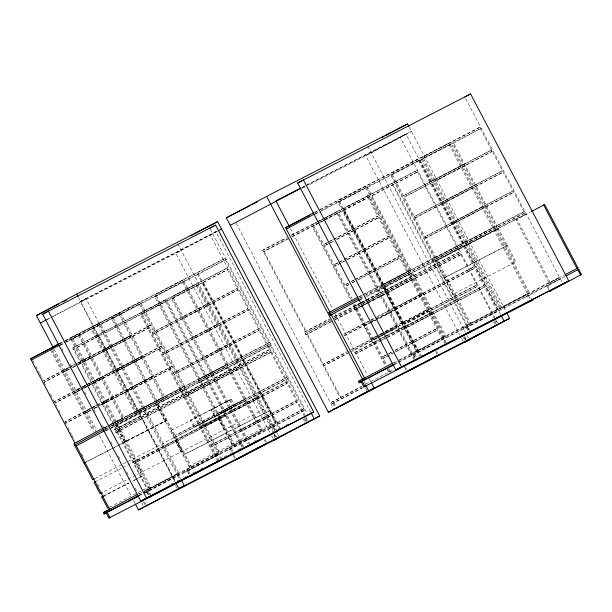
<?xml version="1.0" encoding="UTF-8"?>
<svg xmlns="http://www.w3.org/2000/svg" width="612" height="612" viewBox="0 0 612 612"><rect width="100%" height="100%" fill="white"/><g stroke="black" fill="none" stroke-linecap="round" stroke-linejoin="round"><path stroke-width="0.46" stroke-dasharray="3.06 2.29" d="M175.055 482.149L80.249 301.571L86.001 298.503L181.374 480.206M45.846 320.168L86.116 298.733M310.667 412.098L215.944 231.68L210.191 234.74L305.005 415.318M217.367 231.313L175.797 253.337L269.946 432.661M500.578 314.438L405.855 134.02L400.103 137.08L494.909 317.659M405.97 134.242L365.701 155.678L459.849 335.001M59.31 343.906L64.344 341.221M65.186 340.777L78.634 333.617L123.624 419.312L108.829 427.184M98.937 323.174L71.206 337.939L115.492 422.28M60.19 345.176L80.356 334.443L123.93 417.438L107.972 425.937M59.364 344.028L225.537 258.065L63.403 341.45M320.374 209.801L480.565 126.921L314.201 212.471M72.79 347.922L227.588 267.865L72.79 347.922L115.5 429.28M305.403 331.62L262.693 250.262L285.888 237.915M324.567 218.216L312.143 224.833L351.319 299.452M325.393 217.78L336.99 211.607L414.408 359.06L415.265 358.617L381.98 295.206L355.228 309.435L353.82 306.742L365.624 300.454M288.94 238.022L263.397 251.608L287.701 239.108M319.693 220.947L417.491 170.205L323.58 218.499M68.682 367.46L43.475 380.878L68.819 367.751M69.301 367.46L109.778 346.277L110.481 347.624L77.931 364.622M77.892 363.176L130.081 335.843L130.784 337.181L72.79 367.514M84.081 359.994L130.081 335.843M150.384 325.4L104.384 349.551L150.384 325.4L151.088 326.747L105.096 350.898M69.386 368.807L44.179 382.225L71.688 367.911M72.53 367.46L77.571 364.775M84.793 361.34L151.088 326.747M434.658 179.706L491.405 150.024L492.109 151.371L435.362 181.053M332.714 239.728L323.603 244.578L332.821 239.843M333.54 239.292L377.788 216.266L333.655 239.407M333.418 241.074L324.306 245.925L333.525 241.182M336.73 239.315L378.491 217.612L336.875 239.46M79.591 388.245L54.384 401.663L79.376 388.697M82.735 386.906L100.383 377.512L101.087 378.859L83.446 388.253M79.736 388.543L74.695 391.221L79.675 388.658M80.577 388.092L85.611 385.407M86.453 384.963L120.686 367.07L121.398 368.416L88.839 385.415M88.809 383.961L140.99 356.628L141.701 357.974L95.701 382.125M94.998 380.779L140.99 356.628M161.3 346.185L115.301 370.344L161.3 346.185L162.004 347.532L116.005 371.683L162.004 347.532M80.302 389.592L55.095 403.01L82.605 388.697M82.964 388.543L75.398 392.567L82.872 388.727M83.798 388.1L88.006 385.858M88.686 385.736L141.701 357.974M414.515 216.464L502.314 170.817L503.026 172.156L415.227 217.811L414.515 216.464L471.263 186.782M445.574 200.499L502.314 170.817M415.227 217.811L471.967 188.129M446.278 201.845L503.026 172.156M338.344 262.563L334.198 264.767L343.416 260.031M339.17 262.127L343.309 259.916M344.143 259.48L388.383 236.454L344.258 259.595M340.708 263.03L334.909 266.113L346.637 260.085M341.534 262.586L346.507 259.939M347.333 259.503L389.094 237.8L347.478 259.649M90.194 408.433L64.987 421.852L90.821 408.433M91.655 407.99L131.289 387.258L131.993 388.605L93.559 408.732M96.918 405.435L151.592 376.816L152.296 378.162L99.282 405.924M105.593 400.975L151.592 376.816M171.895 366.374L125.904 390.533L171.895 366.374L172.599 367.72L126.608 391.879M90.897 409.78L65.691 423.198L92.718 409.183M106.304 402.321L172.599 367.72M425.118 236.653L512.917 191.005L513.621 192.352L425.822 237.999L425.118 236.653L481.866 206.971M456.169 220.687L512.917 191.005M425.822 237.999L482.57 208.317M456.881 222.034L513.621 192.352M348.113 283.195L344.801 284.962L348.151 283.234M351.426 281.428L353.912 280.105M354.738 279.669L398.986 256.642L354.853 279.783M352.13 282.775L356.276 280.571M357.102 280.128L399.69 257.989L357.24 280.273M104.009 428.025L122.913 417.965M103.765 428.178L107.131 426.388M104.721 429.372L108.01 427.62M115.163 424.177L143.927 408.87M107.689 426.312L269.823 342.414L107.689 425.791M155.769 403.293L184.533 387.985M198.77 381.184L227.534 365.869M115.867 425.524L145.648 409.688L178.941 473.099L143.981 491.688L270.588 426.587L304.524 408.518L143.239 491.459M115.951 425.677L116.984 425.126L110.022 428.721M116.119 425.776L117.16 425.225L125.636 441.374L166.059 420.589L157.575 404.44L116.119 425.776L124.603 441.925L166.059 420.589M156.481 404.639L186.102 388.888L219.394 452.299L184.595 470.804L185.298 472.15L219.241 454.089M157.575 404.44L156.542 404.991L165.018 421.14M109.946 428.568L271.238 345.107L109.097 428.484M465.028 242.551L494.81 226.715L451.235 143.713L421.469 159.518L499.752 308.624L501.786 307.576L468.501 244.165M382.133 286.89L410.897 271.575M114.459 429.831L270.297 349.223L114.459 429.831L115.875 432.523L271.713 351.915L141.762 418.738M365.318 293.829L524.851 211.262L357.637 297.256M434.681 259.863L463.445 244.555M465.74 243.897L494.504 228.582M435.469 261.362L498.612 228.873L507.249 245.32L444.105 277.81L435.469 261.362L436.501 260.811M466.443 245.244L496.225 229.401L529.518 292.811L500.769 308.096L467.484 244.685M183.011 396.285L208.899 382.508M466.52 245.389L467.56 244.838M115.875 432.523L142.451 418.386L175.3 480.948M330.924 321.927L305.786 334.863L304.371 332.171L329.424 318.829M366.733 296.514L526.259 213.955L366.68 296.024M214.062 380.32L239.95 366.534M498.612 228.873L497.579 229.423L506.216 245.871L507.249 245.32M515.908 219.785L516.926 219.257L550.219 282.668L549.201 283.195L515.908 219.785L530.375 212.104M366.343 300.071L379.7 292.957M365.655 300.454L355.71 305.748L354.83 304.065M366.481 300.01L380.565 292.513L338.558 212.509L312.158 226.532L350.186 298.962M330.962 319.732L305.074 333.517L330.22 320.581M366.404 300.262L460.209 251.563L367.973 298.993M354.524 308.088L359.535 305.419M362.878 303.644L365.379 302.305M368.722 300.53L380.412 294.303M385.575 292.115L411.463 278.338M305.786 334.863L332.354 320.726M367.896 303.108L387.396 293.064L386.363 293.615L395 310.062L396.033 309.511L363.949 326.035L355.312 309.58L356.345 309.029M367.82 302.955L461.616 254.255L361.837 305.564M124.603 441.925L125.636 441.374M124.588 442.124L125.621 441.573L84.823 462.573M124.664 442.277L125.697 441.726M165.271 421.393L166.311 420.842L84.9 462.726M444.105 277.81L445.138 277.259M444.182 277.963L507.325 245.466L515.962 261.921L452.819 294.41L444.182 277.963L445.222 277.412M475.157 261.837L476.197 261.286M475.241 261.99L476.274 261.439M507.325 245.466L506.292 246.024L514.929 262.472L515.962 261.921M368.141 321.338L343.776 334.305L370.046 320.81M344.487 335.651L368.852 322.685M363.949 326.035L364.982 325.477M370.138 323.113L396.155 309.733L395.115 310.284L403.752 326.739L404.792 326.188L372.7 342.705L364.063 326.257L365.096 325.706M174.772 437.396L171.115 430.443L172.156 429.892M190.217 420.276L191.25 419.725L194.899 426.679L234.985 406.07L231.336 399.116L190.217 420.276L193.866 427.23L233.952 406.62L230.303 399.667M231.336 399.116L211.201 409.833L214.85 416.787L243.614 401.472L242.91 400.126L175.101 435.499L215.179 414.89M242.91 400.126L214.322 415.334L211.377 409.726L229.439 400.11L232.384 405.718L233.241 405.274M133.301 458.725L134.334 458.174M173.907 437.84L243.614 401.472M134.755 461.494L135.887 460.89L141.77 472.112L140.638 472.709M219.394 417.942L218.262 418.547L224.153 429.762L225.285 429.165M452.819 294.41L453.859 293.859M483.878 278.437L484.911 277.886M348.297 351.081L323.442 364.316L346.216 352.604M377.68 335.475L372.708 338.122L377.742 335.537M378.507 335.039L384.305 331.949M385.139 331.505L426.893 309.81L378.576 335.108M378.973 335.621L351.273 350.003M379.8 335.185L383.946 332.974M384.772 332.538L396.369 326.364L379.501 335.039M349.001 352.428L324.153 365.662L347.769 353.514M378.384 336.822L373.419 339.469L378.445 336.883M377.191 338.291L351.984 351.349M380.503 336.531L384.65 334.32M385.476 333.884L397.073 327.711L377.68 337.686M372.7 342.705L373.733 342.154M381.261 340.188L354.379 354.501L386.577 337.954M227.052 432.523L226.012 433.082L231.902 444.297L232.935 443.746M269.012 410.966L270.045 410.415L183.019 455.19L269.012 410.966L274.903 422.181L275.935 421.63L188.909 466.405L189.942 465.854M391.68 352.038L382.561 356.895L387.595 354.31M394.992 350.278L436.746 328.575L395.138 350.424M394.044 352.504L383.273 358.242L392.491 353.499M394.87 352.061L437.458 329.922L395.842 351.77M148.295 487.29L149.328 486.739L107.689 508.174M114.62 422.731L71.038 339.729L100.659 324L144.241 406.995L114.459 422.831L149.175 488.904L176.906 474.147L143.613 410.736M144.692 493.035L178.627 474.966M499.752 308.624L527.483 293.859L494.19 230.449M393.998 363.123L525.609 295.435L559.552 277.366L397.425 360.743M170.771 484.444L173.257 483.12M549.201 283.195L564.501 275.063M238.068 449.82L242.207 447.617L208.914 384.206M548.918 289.851L546.96 286.11L565.32 276.356M363.153 387.74L331.727 403.905L331.023 402.558L361.646 386.248M387.09 369.258L388.865 372.647L391.213 371.408M331.727 403.905L362.358 387.595M80.249 301.571L215.944 231.68M302.236 187.303L405.855 134.02M80.623 301.555L217.635 231.099M301.945 187.739L305.342 185.994M306.191 185.558L411.463 131.419L371.201 152.855L307.522 185.597M47.147 319.502L52.242 316.878M53.091 316.442L181.29 250.515M302.427 188.221L306.673 186.033M58.324 344.059L62.554 341.886M314.446 212.854L319.533 210.237M59.035 345.405L63.266 343.233M64.107 342.797L226.249 259.412L197.661 274.62L241.235 357.615L242.1 357.178L197.814 272.83M314.905 213.817L318.294 212.081M321.69 210.337L481.269 128.268L452.673 143.476L496.248 226.478L497.12 226.027L452.842 141.678M60.068 345.375L63.457 343.63M66.838 341.894L198.518 274.176M315.149 214.2L453.546 143.024M291.733 234.878L316.878 221.949M317.712 221.513L322.746 218.928M262.693 250.262L286.997 237.762M291.19 235.605L316.335 222.676M98.341 336.042L228.291 269.211L202.58 282.882L244.586 362.893L245.45 362.449L202.733 281.099M292.444 236.224L317.582 223.296M318.424 222.86L323.45 220.274M324.291 219.846L418.203 171.551L392.659 185.138L434.665 265.141L435.354 264.789L392.644 183.432M203.444 282.438L73.494 349.268L99.029 335.682L141.035 415.693L116.188 428.928L74.182 348.917M291.893 236.951L323.756 220.565M324.597 220.136L393.348 184.778M71.199 366.114L89.467 356.72L90.178 358.066L71.91 367.46M460.346 165.997L403.461 195.756L491.405 150.024M63.778 370.436L68.758 367.873M69.592 367.445L74.572 364.882M461.058 167.344L404.165 197.102L492.109 151.371M64.482 371.782L69.47 369.22M206.275 304.47L152.09 332.783L237.326 288.497L183.141 316.809M206.978 305.816L152.793 334.129L238.03 289.843L183.845 318.156M82.115 386.906L85.435 385.193M86.269 384.772L100.383 377.512M82.995 386.952L85.489 385.675M82.819 388.253L86.147 386.539M86.973 386.118L101.087 378.859M83.706 388.299L87.853 386.164M216.87 324.658L162.685 352.971L247.921 308.685L193.736 337.005M217.581 326.005L163.396 354.317L248.633 310.032L194.448 338.344M92.718 407.095L96.038 405.389M96.864 404.96L110.986 397.701L111.69 399.047L97.576 406.307M85.29 411.417L91.104 408.426M91.938 407.997L96.084 405.863M93.422 408.441L96.742 406.735M86.001 412.756L90.981 410.201M94.302 408.487L98.455 406.353M227.473 344.847L173.288 373.159L258.524 328.873L204.339 357.194M351.502 281.512L354.019 280.22M228.177 346.193L173.992 374.506L259.228 330.22L205.043 358.54M352.214 282.859L356.398 280.701M102.609 428.408L106.84 426.227M104.308 428.056L106.84 426.748M359.389 296.874L364.469 294.265M103.313 429.754L107.544 427.574M108.393 427.138L270.527 343.76L109.242 427.222M359.19 298.166L364.278 295.55M365.119 295.114L525.555 212.609L366.03 295.175M105.012 429.402L108.393 427.658M360.093 298.22L362.633 296.912M104.025 431.1L108.255 428.92M359.045 299.949L363.283 297.769M105.715 430.749L109.104 429.004M359.955 300.002L365.884 296.95M105.8 430.894L109.372 429.043M333.609 316.664L359.588 303.3M360.43 302.871L364.614 300.714M304.371 332.171L329.516 319.242M334.542 316.649L359.695 303.72M360.529 303.284L365.571 300.699M334.313 318.01L359.458 305.082M362.809 303.353L365.326 302.06M366.16 301.632L460.913 252.909L367.116 301.609M334.412 318.431L360.399 305.067M361.241 304.631L366.274 302.045M335.024 319.357L361.003 305.992M335.116 319.778L361.103 306.413M361.944 305.977L366.978 303.391M355.312 309.58L367.254 303.422M370.665 319.992L374.054 318.255M377.443 316.511L421.5 293.852M370.895 320.382L474.048 266.824L395.49 307.729M371.369 321.338L422.203 295.198M344.495 335.667L370.757 322.157M371.599 321.721L474.759 268.171L396.193 309.075M364.063 326.257L369.296 323.549M171.115 430.443L212.234 409.283L215.891 416.237L94.386 478.737M255.38 398.007L201.195 426.327L286.439 382.041L232.254 410.354M350.829 349.781L376.128 336.768M94.99 481.942L122.063 468.019M122.905 467.583L262.395 395.834L261.355 396.385L267.245 407.6L268.278 407.049L100.031 493.593M256.091 399.353L201.906 427.673L287.143 383.387L232.958 411.7M349.85 351.999L376.831 338.115M385.644 336.225L353.667 353.155L385.874 336.608M386.486 335.789L431.391 312.694M386.715 336.172L483.947 285.674L405.381 326.571M382.11 339.752L386.348 337.572M387.197 337.135L432.095 314.04M387.427 337.518L484.65 287.02L406.093 327.917M102.831 496.409L129.063 482.922M132.444 481.177L134.984 479.877M135.826 479.441L143.445 475.524L132.253 481.292M103.489 496.087L128.872 483.036M265.233 416.78L211.048 445.092L296.292 400.806L242.107 429.127M388.429 353.874L394.296 350.86M265.945 418.126L211.76 446.439L296.996 402.153L242.811 430.473M137.31 494.504L142.389 491.895M392.338 363.36L396.576 361.179M149.175 488.904L151.21 487.863L117.925 424.453M138.909 494.305L142.29 492.561M138.863 495.414L143.093 493.241M143.942 492.805L305.235 409.864L271.292 427.933L270.588 426.587M393.042 364.706L560.255 278.712L526.32 296.782L525.609 295.435M139.146 495.85L274.398 426.273L276.754 430.764M394.419 364.553L529.426 295.129L531.782 299.612M546.96 286.11L547.817 285.666L549.783 289.407M176.753 481.277L179.301 479.969M184.396 477.345L187.792 475.601M192.887 472.977L195.435 471.668M200.529 469.044L203.085 467.736M224.313 456.812L226.861 455.504M230.257 453.76L232.805 452.452M254.041 441.527L256.589 440.219M277.825 429.295L280.373 427.987M285.467 425.371L288.015 424.055M365.808 384.053L393.837 369.64M331.023 402.558L361.593 386.83M465.747 98.7L562.122 282.254M480.397 128.719L523.971 211.714M463.674 164.789L464.386 166.135M474.591 185.574L475.294 186.92M485.186 205.762L485.897 207.108M496.087 226.578L497.502 229.27M528.5 293.339L449.514 142.887L421.783 157.651L466.069 242M449.2 144.761L492.775 227.756M528.393 295.68L530.352 299.421M409.283 127.265L506.499 312.434M423.512 158.47L467.086 241.472M442.247 201.708L442.95 203.054M452.842 221.896L453.553 223.242M418.447 160.573L462.022 243.576M463.292 246.338L496.584 309.748M496.592 320.872L497.479 322.555M496.08 320.688L497.258 322.929M417.514 171.903L459.52 251.915M460.928 254.607L494.221 318.018M494.435 319.632L496.401 323.373M494.534 321.461L495.712 323.702M493.502 322.011L494.68 324.253M437.442 260.138L470.735 323.541L468.853 324.513L435.568 261.102M392.315 174.519L435.889 257.514M435.01 257.966L390.731 173.624L418.455 158.86L498.153 310.651L464.21 328.721L463.506 327.374L498.459 308.785L465.174 245.374L435.392 261.209L433.977 258.516L463.613 242.757L420.039 159.755L390.724 175.338L434.298 258.333M436.425 260.658L469.718 324.069M470.054 330.893L436.769 267.482L436.081 267.834L468.93 330.396M467.316 327.068L470.062 332.301M434.321 265.34L435.729 268.033M466.283 327.619L468.241 331.36M367.705 146.207L465.342 332.178M467.124 335.56L468.455 338.099M464.852 336.355L466.03 338.597M464.531 337.472L465.709 339.714M464.386 337.541L465.564 339.782M463.215 337.212L464.393 339.453M461.632 338.39L462.963 340.922M365.754 187.67L409.329 270.672L381.597 285.437L338.023 202.434L367.33 186.859L410.904 269.861L381.421 285.544L382.837 288.237L412.457 272.478L445.75 335.889L410.95 354.402L411.654 355.748L445.597 337.679L365.907 185.887L338.176 200.644L382.462 284.993M410.744 273.365L444.029 336.776M446.148 342.735L412.855 279.324L386.287 293.462L384.872 290.769L411.448 276.632L369.441 196.628L343.041 210.65L385.047 290.662M445.459 343.087L368.042 195.633L343.194 208.86L385.904 290.218M367.888 197.424L409.895 277.427M411.31 280.12L444.603 343.531M436.601 351.273L437.779 353.514M435.744 351.716L436.922 353.958M344.587 209.855L386.593 289.866M388.008 292.559L421.301 355.962M384.734 287.242L418.027 350.653L416.305 351.533L383.013 288.13M339.599 201.623L383.173 284.626M387.32 292.911L420.169 355.473M383.877 287.686L417.162 351.097M386.463 293.355L419.304 355.916M414.768 354.096L417.514 359.328M413.727 354.646L415.693 358.38M337.013 213.305L379.019 293.309M380.427 296.001L413.72 359.412M405.373 366.94L406.552 369.181M404.517 367.384L406.085 370.375M313.704 225.736L351.732 298.166M357.125 308.44L386.868 365.081M388.643 368.462L390.418 371.844M353.966 304.501L354.853 306.191M356.268 308.884L385.56 364.683M388.222 369.755L389.553 372.287M353.277 304.86L354.164 306.543M355.58 309.236L385.315 365.877M290.509 228.666L332.867 309.343M335.085 313.566L367.085 374.513M369.281 378.698L371.071 382.102M364.316 381.597L365.647 384.137M365.418 387.878L367.376 391.619M264.086 251.257L306.092 331.26M307.507 333.953L340.8 397.364L340.111 397.716L306.819 334.313M333.8 402.803L336.546 408.036M332.874 403.293L334.841 407.026M236.201 223.349L333.9 409.443M210.283 229.003L307.538 414.248M225.384 259.855L268.966 342.858M270.374 345.55L303.667 408.954M305.357 415.999L308.012 421.056M305.786 417.598L307.354 420.589M227.435 269.655L269.441 349.666M270.848 352.351L304.141 415.762M305.312 418.792L306.887 421.783M304.24 418.371L305.809 421.362M303.2 418.922L304.776 421.913M280.151 428.553L246.858 365.142L246.001 365.586L278.85 428.148M244.41 363L245.825 365.693M241.059 357.729L242.474 360.422M177.801 243.867L275.438 429.838M277.213 433.219L278.544 435.759M273.365 426.824L274.933 429.815M274.811 430.848L241.518 367.437L214.774 381.666L213.358 378.973L240.103 364.752L198.097 284.741L171.528 298.855L213.534 378.866M275.339 434.765L276.517 437.006M196.375 285.62L238.382 365.632M239.797 368.325L273.09 431.735L273.947 431.292L196.528 283.838L171.681 297.065L214.391 378.423M274.23 434.382L275.408 436.624M274.092 434.459L275.27 436.7M273.702 435.622L274.88 437.863M271.72 436.05L273.051 438.582M182.391 281.971L225.966 364.966L198.242 379.731L154.66 296.728L184.113 281.084L227.687 364.086L198.066 379.838L199.474 382.531L229.102 366.779L262.387 430.182L227.588 448.695L228.299 450.042L262.234 431.973L182.544 280.181L154.813 294.938L199.099 379.287M227.381 367.659L260.666 431.07M265.088 439.477L266.656 442.468M264.231 439.921L265.409 442.162M173.25 297.968L215.256 377.979M216.663 380.672L249.956 444.082M215.807 381.115L248.656 443.677M214.95 381.551L247.791 444.121M243.752 446.821L210.467 383.41L183.715 397.632L182.307 394.939L209.052 380.718L167.045 300.706L140.645 314.736L182.651 394.748M242.895 447.265L165.477 299.803L140.63 313.038L183.34 394.388M165.5 301.502L207.499 381.513M156.381 295.848L199.956 378.843M201.371 381.536L234.664 444.947L232.942 445.834L199.65 382.423M200.514 381.98L233.799 445.391M219.303 417.996L225.185 429.211M218.362 418.501L224.244 429.716M231.405 448.389L234.151 453.622M233.861 455.144L235.429 458.136M230.364 448.94L232.331 452.681M233.004 455.588L234.572 458.579M221.988 459.321L139.544 302.29L111.82 317.054L156.098 401.396M139.375 304.087L182.95 387.09M221.123 459.765L218.377 454.525L187.547 470.942L189.116 473.933M184.22 389.852L217.512 453.262M142.191 313.941L184.197 393.944M185.612 396.637L218.905 460.048M184.755 397.081L218.04 460.492M184.067 397.433L217.352 460.844M119.072 314.53L162.647 397.532L134.923 412.289L91.349 329.294L120.962 313.558L164.544 396.553L134.762 412.389L135.466 413.735L164.23 398.427L119.241 312.732L91.517 327.497L135.795 411.838M113.388 317.957L156.963 400.959M158.37 403.652L191.663 467.055L189.789 468.027L155.065 401.954L184.686 386.195L141.112 303.192L111.652 318.852L155.226 401.847M157.513 404.088L190.806 467.499M176.302 440.104L182.192 451.319M175.46 440.563L181.343 451.778M122.652 340.157L123.364 341.504M133.569 360.95L134.273 362.289M144.172 381.138L144.876 382.485M188.404 470.498L191.151 475.731M187.371 471.049L188.94 474.04M98.769 324.972L142.344 407.974M177.771 475.409L180.517 480.642M78.443 297.401L175.216 481.728M93.238 328.315L136.813 411.318M175.506 485.538L176.684 487.787M102.349 350.6L103.061 351.946M113.266 371.385L113.97 372.731M123.861 391.581L124.573 392.919M78.466 335.414L122.04 418.417M72.935 338.757L116.51 421.76M116.907 424.973L150.192 488.384M134.847 461.44L140.737 472.663M82.046 361.042L82.75 362.388M92.963 381.827L93.667 383.173M103.558 402.015L104.27 403.362M117.596 431.613L150.889 495.024M116.915 431.973L149.756 494.534M147.798 491.382L149.756 495.123M146.934 491.826L148.9 495.567M146.758 491.933L148.724 495.674M144.677 501.955L146.245 504.946M143.361 501.702L145.717 506.185M61.812 348.236L63.135 350.752M70.173 364.163L71.497 366.68M84.701 391.833L86.024 394.342M93.942 409.436L95.265 411.952M102.311 425.363L103.627 427.88M110.81 441.566L112.141 444.098M118.361 455.94L120.579 460.163M126.791 471.997L128.122 474.537M135.221 488.062L136.553 490.602M141.77 502.873L143.101 505.413M54.124 349.215L96.314 429.57M99.419 435.492L131.396 496.393M133.615 500.624L134.946 503.163M52.632 349.2L96.206 432.202M52.051 350.561L94.309 431.047M50.735 350.171L93.429 431.498M61.743 371.484L62.447 372.83M72.652 392.269L73.364 393.615M83.255 412.457L83.959 413.804M32.765 360.483L34.088 362.993M35.848 366.351L39.367 373.06M39.811 373.894L42.45 378.927M44.209 382.278L45.533 384.795M50.375 394.013L51.691 396.53M53.451 399.888L56.977 406.59M58.737 409.948L60.053 412.457M64.895 421.683L66.218 424.2M67.978 427.551L71.497 434.26M71.941 435.094L74.58 440.127M81.756 453.79L83.087 456.322M97.729 484.222L99.067 486.762M101.73 491.834L104.392 496.906M348.817 284.542L345.505 286.301L348.855 284.58M141.058 417.392L115.171 431.177L271.001 350.569L141.058 417.392M245.825 398.626L218.094 413.391L287.097 377.405L245.825 398.626M246.529 399.973L218.805 414.737L287.808 378.752L246.529 399.973M158.386 448.741L133.538 461.976L224.856 414.561L158.386 448.741M176.493 440.005L175.269 440.655L181.152 451.878L182.384 451.228L176.493 440.005M159.097 450.088L134.242 463.322L225.56 415.908L159.097 450.088M428.798 309.687L403.943 322.914L476.87 284.962L428.798 309.687M398.267 326.242L379.218 336.386L427.604 311.156L398.267 326.242M429.502 311.034L404.654 324.261L477.574 286.309L429.502 311.034M243.507 359.864L242.65 360.307L275.943 423.718L276.8 423.274L243.507 359.864"/><path stroke-width="0.92" d="M53.236 347.524L36.429 315.517L76.699 294.074L217.635 221.598L319.701 416.015L273.939 440.28L279.439 437.45M42.626 314.147L48.379 311.087L146.52 498.023L313.734 412.037L215.592 225.094L42.626 314.147L140.768 501.083L313.734 412.037M190.791 235.888L192.466 235M194.142 234.105L217.635 221.598M371.499 382.928L374.169 388.008L328.407 412.266L226.333 217.857L266.603 196.414L407.538 123.938L408.847 126.432M209.84 228.161L215.592 225.094M382.37 137.34L384.053 136.445M385.728 135.55L407.538 123.938M297.646 183.003L303.399 179.936L401.548 366.879L568.762 280.885L470.613 93.95L297.646 183.003L395.796 369.939L568.762 280.885M40.354 322.991L46.229 319.869M464.86 97.01L470.613 93.95M230.257 225.331L301.096 188.175M74.886 443.164L30.6 358.823L58.324 344.059M51.745 347.93L58.469 344.349M31.304 360.17L59.035 345.405M329.906 312.021L285.628 227.672L313.352 212.907M286.332 229.018L314.055 214.254M102.609 428.408L73.845 443.715L75.261 446.408L104.025 431.1M74.557 445.062L103.313 429.754M76.378 446.01L75.337 446.561L83.974 463.009L85.014 462.458M332.178 314.27L330.289 315.264L328.873 312.571L357.637 297.256M329.577 313.918L358.341 298.602M330.289 315.264L359.045 299.949M531.208 211.653L544.657 204.5L577.942 267.911L565.167 274.696M85.091 462.611L84.051 463.162L92.687 479.609L94.386 478.737M92.687 479.609L93.728 479.058M95.181 481.828L94.141 482.378L100.031 493.593L101.064 493.043M108.722 507.623L107.689 508.174L101.799 496.959L102.831 496.409M106.618 512.619L104.078 513.919L103.374 512.573L137.31 494.504M104.078 513.919L138.021 495.85M361.646 381.467L359.106 382.775L358.395 381.429L392.338 363.36M359.106 382.775L393.042 364.706M106.151 512.818L108.898 518.05L109.938 517.5L107.184 512.267L138.771 496.08M140.768 501.083L146.52 498.023M149.512 497.166L181.374 480.206M566.123 275.905L578.654 269.257L581.4 274.49L549.706 291.343L550.563 290.907M190.118 476.289L221.988 459.321M233.118 454.173L234.151 453.622M276.111 432.064L277.152 431.514L108.898 518.05M361.179 381.674L363.926 386.906L364.959 386.356L362.212 381.115L394.235 364.668M395.796 369.939L401.548 366.879M416.474 359.879L417.514 359.328M469.029 332.852L470.062 332.301M135.39 504.005L138.496 509.926L184.258 485.668L181.596 480.588M531.139 300.913L532.172 300.362L363.926 386.906M235.36 460.071L266.189 443.654M236.217 459.627L267.054 443.21M305.556 423.412L306.597 422.861M328.407 412.266L368.676 390.831L365.563 384.91M406.873 371.867L438.567 355.014M506.943 313.275L509.612 318.355L467.208 340.838L335.628 408.525M36.429 315.517L58.5 304.164M62.745 301.976L66.142 300.232M226.333 217.857L250.109 205.632M251.807 204.752L257.751 201.7M300.538 188.175L275.905 200.843L289.346 226.448M218.163 230.823L221.559 229.079M30.6 358.823L50.903 348.381M51.752 347.945L55.983 345.765M285.628 227.672L305.969 217.214M307.66 216.342L309.358 215.47M328.873 312.571L330.564 311.699M544.657 204.5L543.64 205.02L576.925 268.431L577.942 267.911M101.799 496.959L103.489 496.087M103.374 512.573L110.145 509.092M358.395 381.429L365.18 377.941M578.654 269.257L577.789 269.693L580.543 274.933L581.4 274.49M177.472 489.279L319.701 416.015M367.376 391.619L509.612 318.355M145.717 506.185L277.305 438.498M138.496 509.926L143.996 507.103M469.343 339.79L463.85 342.613L504.12 321.178L501.45 316.106M331.322 314.713L364.614 378.117M266.603 196.414L362.901 379.838M311.103 412.916L314.208 418.838M76.699 294.074L78.007 296.568M176.103 483.419L178.765 488.491M76.293 445.857L109.586 509.268"/></g></svg>
